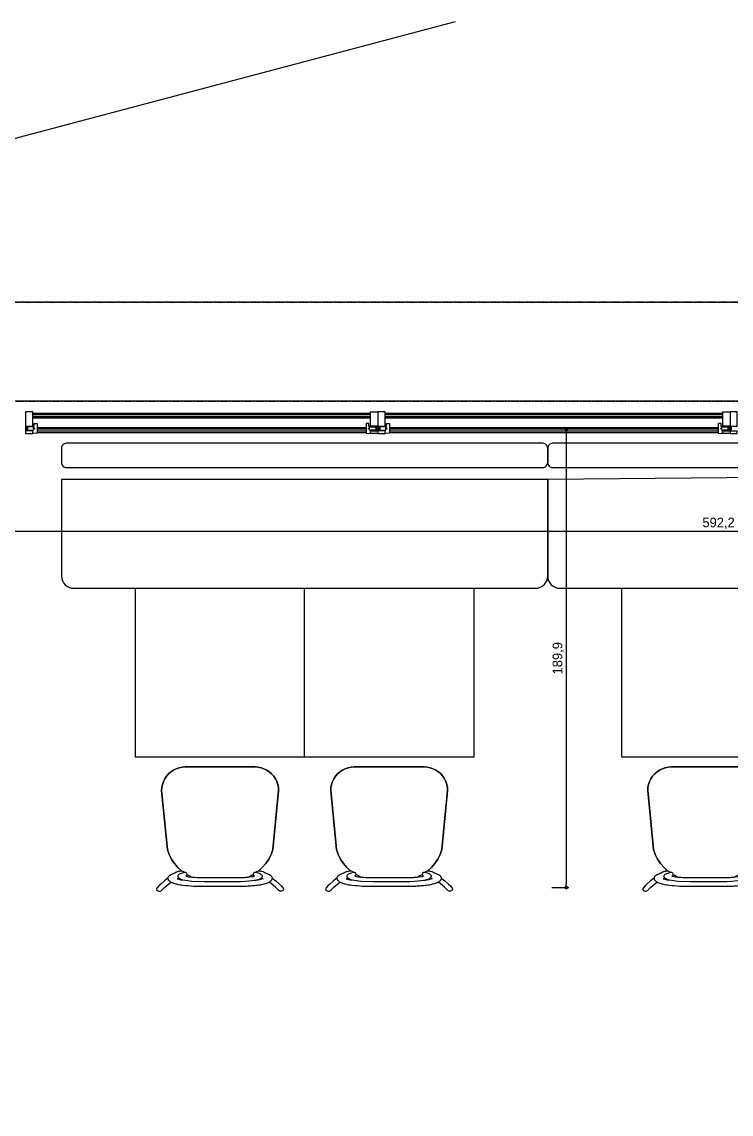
# Model space of a CAD drawing. Header units: inches. Extents: x 19839 to 37459, y -6108 to 838.
# Drawn here: x 36723.6 to 37017.3, y -1253.3 to -801.1 of the extents above; entities that cross this region are included whole.
import ezdxf

# ---------------------------------------------------------------- set-up
doc = ezdxf.new("R2010")
doc.units = ezdxf.units.IN
doc.header["$MEASUREMENT"] = 0
doc.linetypes.add('DIVIDE2', pattern=[15.875, 6.35, -3.175, 0, -3.175, 0, -3.175])
doc.linetypes.add('DOTX2', pattern=[12.7, 0, -12.7])
doc.layers.get('Defpoints').update_dxf_attribs({"lineweight": 5})
for name, color, linetype in [('01_Existing Wall Hatch', 251, 'Continuous'), ('ALUMINIUM-ATA', 152, 'Continuous'), ('AVM-CEVRE-EGIM0.15', 11, 'Continuous'), ('AVM-CEVRE-GOR-KALDIRIM0.3', 112, 'DIVIDE2'), ('AVM100_02_KAPEN-CAM-GORUNUS', 253, 'Continuous'), ('ELE-5-ATA', 57, 'Continuous'), ('FURNITURE-ATA', 34, 'Continuous'), ('GLASS-ATA', 140, 'Continuous'), ('WIPEOUT-ATA', 185, 'DOTX2')]:
    doc.layers.add(name, color=color, linetype=linetype)
doc.styles.add('ATA', font='GOTHIC.TTF')
doc.dimstyles.new('ATA 1_20', dxfattribs={"dimtxt": 4, "dimasz": 1.5, "dimexe": 1, "dimexo": 4, "dimgap": 1, "dimtad": 1, "dimdec": 1, "dimzin": 9, "dimtxsty": 'ATA', "dimblk": 'DOT', "dimcen": 2, "dimclrd": 256, "dimclre": 256, "dimclrt": 256, "dimadec": 1, "dimazin": 2, "dimtfac": 1, "dimtdec": 1, "dimtix": 1, "dimtmove": 2, "dimatfit": 3, "dimldrblk": 'ARCHTICK', "dimfxl": 6, "dimfxlon": 1, "dimarcsym": 0})

# ---------------------------------------------------------------- blocks, each defined once
blk = doc.blocks.new('zemin 2')
at = {"layer": 'AVM-CEVRE-EGIM0.15', "color": 0, "linetype": 'Continuous'}
blk.add_line((22749.13, 4729.75, 0), (22310.89, 4613.75), dxfattribs=at)
at = {"layer": 'AVM-CEVRE-GOR-KALDIRIM0.3', "color": 0, "ltscale": 0.05}
blk.add_line((20230.89, 4613.75), (23164.07, 4613.75), dxfattribs=at)
blk.add_lwpolyline([(22016.89, 4572.75), (22990.89, 4572.75), (22990.89, 4613.75), (22016.89, 4613.75)], close=True, dxfattribs=at)
at = {"layer": 'AVM100_02_KAPEN-CAM-GORUNUS', "color": 0}
blk.add_lwpolyline([(22571.71, 2923.75), (23169.71, 2923.75), (23169.71, 4572.75), (22016.89, 4572.75)], dxfattribs=at)
blk = doc.blocks.new('thornet1')
blk.add_wipeout([(16835.53, -12716.7), (16835.76, -12715.53), (16836.67, -12713.34), (16838.12, -12711.45), (16840, -12710.01), (16841.07, -12709.48), (16843.96, -12708.83), (16846.34, -12708.96), (16852.41, -12709.56), (16861.16, -12710.42), (16867.28, -12711.02), (16870.14, -12712.13), (16872.75, -12713.71), (16874.29, -12715.06), (16875.5, -12716.44), (16875.65, -12715.48), (16876.18, -12714.09), (16876.92, -12712.47), (16877.5, -12711.64), (16878, -12711.3), (16878.48, -12711.01), (16879.36, -12709.89), (16880.62, -12708.45), (16882.34, -12706.86), (16882.83, -12706.9), (16883.17, -12707.25), (16883.34, -12707.91), (16883.17, -12708.57), (16882.68, -12709.12), (16881.86, -12709.97), (16880.93, -12711.04), (16879.95, -12712.29), (16880.21, -12712.93), (16880.77, -12714.78), (16881.33, -12718.54), (16881.6, -12723.15), (16881.61, -12729.45), (16881.61, -12739.01), (16881.52, -12741.65), (16881.33, -12744.15), (16880.94, -12747.1), (16880.44, -12749.14), (16880.22, -12750.76), (16881.18, -12751.92), (16882.29, -12753.16), (16883.08, -12753.97), (16883.34, -12754.78), (16883.11, -12755.55), (16882.65, -12755.85), (16882.16, -12755.72), (16880.47, -12754.06), (16878.9, -12752.23), (16878.34, -12751.49), (16877.3, -12750.84), (16876.56, -12749.46), (16875.8, -12747.65), (16875.59, -12747.01), (16874.9, -12746.93), (16874.29, -12747.63), (16872.29, -12749.28), (16870.67, -12750.3), (16868.25, -12751.34), (16867.28, -12751.67), (16845.12, -12753.84), (16844.02, -12753.95), (16840.97, -12753.16), (16838.56, -12751.63), (16837, -12749.84), (16835.76, -12747.15), (16835.45, -12744.81), (16835.45, -12736.61)]).dxf.layer = 'WIPEOUT-ATA'
at = {"layer": 'FURNITURE-ATA'}
for p, q in [((16839.01, -12710.67, 61.43), (16838.12, -12711.45, 61.43)), ((16839.01, -12710.67, 58.87), (16838.12, -12711.45, 58.87)), ((16840, -12710.01, 61.43), (16839.01, -12710.67, 61.43)), ((16840, -12710.01, 58.87), (16839.01, -12710.67, 58.87)), ((16841.07, -12709.48, 61.43), (16840, -12710.01, 61.43)), ((16841.07, -12709.48, 58.87), (16840, -12710.01, 58.87)), ((16842.19, -12709.1, 61.43), (16841.07, -12709.48, 61.43)), ((16842.19, -12709.1, 58.87), (16841.07, -12709.48, 58.87)), ((16843.36, -12708.87, 61.43), (16842.19, -12709.1, 61.43)), ((16843.36, -12708.87, 58.87), (16842.19, -12709.1, 58.87)), ((16844.56, -12708.79, 61.43), (16843.36, -12708.87, 61.43)), ((16844.56, -12708.79, 58.87), (16843.36, -12708.87, 58.87)), ((16867.28, -12711.02, 61.43), (16844.56, -12708.79, 61.43)), ((16867.28, -12711.02, 58.87), (16844.56, -12708.79, 58.87)), ((16836.14, -12714.41, 61.43), (16835.76, -12715.53, 61.43)), ((16836.14, -12714.41, 58.87), (16835.76, -12715.53, 58.87)), ((16836.67, -12713.34, 61.43), (16836.14, -12714.41, 61.43)), ((16836.67, -12713.34, 58.87), (16836.14, -12714.41, 58.87)), ((16836.14, -12714.41, 58.87), (16836.14, -12714.41, 61.43)), ((16837.33, -12712.35, 61.43), (16836.67, -12713.34, 61.43)), ((16837.33, -12712.35, 58.87), (16836.67, -12713.34, 58.87)), ((16836.67, -12713.34, 58.87), (16836.67, -12713.34, 61.43)), ((16838.12, -12711.45, 61.43), (16837.33, -12712.35, 61.43)), ((16838.12, -12711.45, 58.87), (16837.33, -12712.35, 58.87)), ((16869.23, -12711.68, 61.43), (16867.28, -12711.02, 61.43)), ((16869.23, -12711.68, 58.87), (16867.28, -12711.02, 58.87)), ((16871.06, -12712.58, 61.43), (16869.23, -12711.68, 61.43)), ((16871.06, -12712.58, 58.87), (16869.23, -12711.68, 58.87)), ((16869.23, -12711.68, 58.87), (16869.23, -12711.68, 61.43)), ((16872.75, -12713.71, 61.43), (16871.06, -12712.58, 61.43)), ((16872.75, -12713.71, 58.87), (16871.06, -12712.58, 58.87)), ((16871.06, -12712.58, 58.87), (16871.06, -12712.58, 61.43)), ((16874.29, -12715.06, 61.43), (16872.75, -12713.71, 61.43)), ((16874.29, -12715.06, 58.87), (16872.75, -12713.71, 58.87)), ((16872.75, -12713.71, 58.87), (16872.75, -12713.71, 61.43)), ((16875.5, -12716.44, 58.87), (16874.29, -12715.06, 58.87)), ((16835.53, -12716.7, 61.43), (16835.45, -12717.87, 61.43)), ((16835.53, -12716.7, 58.87), (16835.45, -12717.87, 58.87)), ((16835.45, -12717.87, 58.87), (16835.45, -12717.87, 61.43)), ((16835.45, -12717.87, 61.43), (16835.45, -12744.81, 61.43)), ((16835.45, -12717.87, 58.87), (16835.45, -12744.81, 58.87)), ((16835.76, -12715.53, 61.43), (16835.53, -12716.7, 61.43)), ((16835.76, -12715.53, 58.87), (16835.53, -12716.7, 58.87)), ((16835.53, -12716.7, 58.87), (16835.53, -12716.7, 61.43)), ((16835.76, -12715.53, 58.87), (16835.76, -12715.53, 61.43)), ((16877.67, -12720.12, 58.87), (16876.89, -12718.54, 58.87)), ((16876.91, -12744.1, 58.87), (16877.67, -12742.57, 58.87)), ((16877.67, -12742.57, 58.87), (16877.67, -12742.57, 61.43)), ((16835.45, -12744.81, 58.87), (16835.45, -12744.81, 61.43)), ((16835.45, -12744.81, 61.43), (16835.53, -12745.99, 61.43)), ((16835.45, -12744.81, 58.87), (16835.53, -12745.99, 58.87)), ((16835.53, -12745.99, 61.43), (16835.76, -12747.15, 61.43)), ((16835.53, -12745.99, 58.87), (16835.53, -12745.99, 61.43)), ((16835.53, -12745.99, 58.87), (16835.76, -12747.15, 58.87)), ((16835.76, -12747.15, 61.43), (16836.14, -12748.28, 61.43)), ((16835.76, -12747.15, 58.87), (16835.76, -12747.15, 61.43)), ((16835.76, -12747.15, 58.87), (16836.14, -12748.28, 58.87)), ((16836.14, -12748.28, 61.43), (16836.67, -12749.35, 61.43)), ((16836.14, -12748.28, 58.87), (16836.14, -12748.28, 61.43)), ((16836.14, -12748.28, 58.87), (16836.67, -12749.35, 58.87)), ((16872.75, -12748.97, 61.43), (16874.29, -12747.63, 61.43)), ((16872.75, -12748.97, 58.87), (16874.29, -12747.63, 58.87)), ((16874.29, -12747.63, 61.43), (16875.51, -12746.23, 120.3)), ((16874.29, -12747.63, 58.87), (16875.51, -12746.23, 117.75)), ((16874.29, -12747.63, 58.87), (16874.29, -12747.63, 61.43)), ((16875.51, -12746.23, 117.75), (16875.51, -12746.23, 120.3)), ((16836.67, -12749.35, 61.43), (16837.33, -12750.34, 61.43)), ((16836.67, -12749.35, 58.87), (16836.67, -12749.35, 61.43)), ((16836.67, -12749.35, 58.87), (16837.33, -12750.34, 58.87)), ((16837.33, -12750.34, 61.43), (16838.12, -12751.23, 61.43)), ((16837.33, -12750.34, 58.87), (16837.33, -12750.34, 61.43)), ((16837.33, -12750.34, 58.87), (16838.12, -12751.23, 58.87)), ((16838.12, -12751.23, 61.43), (16839.01, -12752.02, 61.43)), ((16838.12, -12751.23, 58.87), (16838.12, -12751.23, 61.43)), ((16838.12, -12751.23, 58.87), (16839.01, -12752.02, 58.87)), ((16839.01, -12752.02, 61.43), (16840, -12752.68, 61.43)), ((16839.01, -12752.02, 58.87), (16839.01, -12752.02, 61.43)), ((16839.01, -12752.02, 58.87), (16840, -12752.68, 58.87)), ((16840, -12752.68, 61.43), (16841.07, -12753.2, 61.43)), ((16840, -12752.68, 58.87), (16840, -12752.68, 61.43)), ((16840, -12752.68, 58.87), (16841.07, -12753.2, 58.87)), ((16844.56, -12753.9, 61.43), (16867.28, -12751.67, 61.43)), ((16844.56, -12753.9, 58.87), (16867.28, -12751.67, 58.87)), ((16867.28, -12751.67, 61.43), (16869.23, -12751.01, 61.43)), ((16867.28, -12751.67, 58.87), (16869.23, -12751.01, 58.87)), ((16867.28, -12751.67, 58.87), (16867.28, -12751.67, 61.43)), ((16869.23, -12751.01, 61.43), (16871.06, -12750.11, 61.43)), ((16869.23, -12751.01, 58.87), (16871.06, -12750.11, 58.87)), ((16869.23, -12751.01, 58.87), (16869.23, -12751.01, 61.43)), ((16871.06, -12750.11, 61.43), (16872.75, -12748.97, 61.43)), ((16871.06, -12750.11, 58.87), (16872.75, -12748.97, 58.87)), ((16871.06, -12750.11, 58.87), (16871.06, -12750.11, 61.43)), ((16872.75, -12748.97, 58.87), (16872.75, -12748.97, 61.43)), ((16841.07, -12753.2, 61.43), (16842.19, -12753.59, 61.43)), ((16841.07, -12753.2, 58.87), (16841.07, -12753.2, 61.43)), ((16841.07, -12753.2, 58.87), (16842.19, -12753.59, 58.87)), ((16842.19, -12753.59, 61.43), (16843.36, -12753.82, 61.43)), ((16842.19, -12753.59, 58.87), (16842.19, -12753.59, 61.43)), ((16842.19, -12753.59, 58.87), (16843.36, -12753.82, 58.87)), ((16843.36, -12753.82, 61.43), (16844.56, -12753.9, 61.43)), ((16843.36, -12753.82, 58.87), (16844.56, -12753.9, 58.87)), ((16844.56, -12753.9, 58.87), (16844.56, -12753.9, 61.43))]:
    blk.add_line(p, q, dxfattribs=at)
for points, elevation in [([(16878.34, -12711.2), (16878.61, -12710.82), (16879.36, -12709.89), (16880.62, -12708.45), (16881.36, -12707.73), (16882.16, -12706.97)], 33.45), ([(16882.16, -12706.97), (16882.34, -12706.86), (16882.55, -12706.82), (16882.75, -12706.86), (16882.94, -12706.97), (16883.11, -12707.14), (16883.23, -12707.36), (16883.31, -12707.63), (16883.34, -12707.91), (16883.31, -12708.19), (16883.23, -12708.45), (16883.11, -12708.68), (16881.86, -12709.97), (16880.5, -12711.55), (16879.95, -12712.29)], 16.77), ([(16876.03, -12717.37), (16875.82, -12717.17), (16875.66, -12716.9), (16875.55, -12716.55), (16875.52, -12716.22), (16875.56, -12715.84), (16875.61, -12715.61), (16875.69, -12715.36), (16875.84, -12714.91), (16875.95, -12714.62), (16876.09, -12714.28), (16876.26, -12713.9), (16876.41, -12713.57), (16876.67, -12712.99), (16876.92, -12712.47), (16877, -12712.3), (16877.16, -12712.04), (16877.25, -12711.9), (16877.35, -12711.79), (16877.56, -12711.58), (16877.66, -12711.5), (16877.9, -12711.37), (16878.01, -12711.32), (16878.27, -12711.28), (16878.38, -12711.26), (16878.5, -12711.28), (16878.76, -12711.32), (16878.88, -12711.37), (16879.12, -12711.5), (16879.24, -12711.58), (16879.37, -12711.7), (16879.57, -12711.9), (16879.69, -12712.04), (16879.82, -12712.22), (16879.95, -12712.43), (16880.09, -12712.68), (16880.21, -12712.93), (16880.33, -12713.22), (16880.4, -12713.42), (16880.44, -12713.55), (16880.56, -12713.92), (16880.67, -12714.33), (16880.72, -12714.56), (16880.82, -12714.99), (16880.92, -12715.45), (16881.01, -12715.94), (16881.09, -12716.46), (16881.16, -12717), (16881.23, -12717.56), (16881.28, -12718.05), (16881.33, -12718.54), (16881.37, -12719.03), (16881.41, -12719.52), (16881.45, -12720.04), (16881.49, -12720.54), (16881.52, -12721.04), (16881.54, -12721.57), (16881.56, -12722.09), (16881.58, -12722.62), (16881.6, -12723.15), (16881.61, -12723.68), (16881.61, -12739.01), (16881.58, -12740.07), (16881.56, -12740.59), (16881.52, -12741.65), (16881.45, -12742.65), (16881.37, -12743.66), (16881.28, -12744.64), (16881.16, -12745.69), (16881.09, -12746.23), (16881.01, -12746.74), (16880.87, -12747.46), (16880.73, -12748.1), (16880.65, -12748.41), (16880.44, -12749.14), (16880.21, -12749.76), (16880.09, -12750.01), (16879.97, -12750.21), (16879.82, -12750.47), (16879.69, -12750.64), (16879.57, -12750.79), (16879.37, -12750.99), (16879.24, -12751.1), (16879.12, -12751.19), (16878.88, -12751.31), (16878.76, -12751.36), (16878.38, -12751.42), (16878.01, -12751.36), (16877.9, -12751.31), (16877.66, -12751.19), (16877.56, -12751.1), (16877.35, -12750.9), (16877.25, -12750.79), (16877.16, -12750.64), (16877, -12750.38), (16876.92, -12750.21), (16876.67, -12749.69), (16876.45, -12749.22), (16876.41, -12749.12), (16876.26, -12748.79), (16876.09, -12748.41), (16875.95, -12748.07), (16875.84, -12747.77), (16875.75, -12747.52), (16875.65, -12747.21), (16875.59, -12747.01), (16875.56, -12746.88), (16875.55, -12746.8), (16875.52, -12746.47), (16875.54, -12746.2), (16875.55, -12746.13), (16875.56, -12746.1), (16875.66, -12745.79), (16875.82, -12745.52), (16876.03, -12745.31)], 60.9), ([(16878.3, -12715.4), (16878.31, -12715.39), (16878.48, -12715.04), (16878.61, -12714.78), (16878.76, -12715.31), (16878.93, -12716.15), (16879, -12716.59), (16879.05, -12716.88)], 84.47), ([(16878.3, -12747.28), (16878.31, -12747.3), (16878.48, -12747.64), (16878.61, -12747.91), (16878.76, -12747.38), (16878.93, -12746.54), (16879, -12746.1), (16879.05, -12745.8)], 84.47), ([(16878.34, -12751.49), (16878.61, -12751.86), (16879.36, -12752.8), (16880.62, -12754.24), (16881.36, -12754.95), (16882.16, -12755.72)], 33.45), ([(16882.16, -12755.72), (16882.34, -12755.83), (16882.55, -12755.86), (16882.75, -12755.83), (16882.94, -12755.72), (16883.11, -12755.55), (16883.23, -12755.32), (16883.31, -12755.06), (16883.34, -12754.78), (16883.31, -12754.5), (16883.23, -12754.23), (16883.11, -12754.01), (16881.86, -12752.71), (16880.5, -12751.13), (16879.95, -12750.39)], 16.77)]:
    blk.add_lwpolyline(points, dxfattribs=dict(at, elevation=elevation))
at = {"layer": 'FURNITURE-ATA', "elevation": 72.41}
blk.add_lwpolyline([(16876.02, -12745.09), (16876.02, -12744.9), (16876.08, -12744.71), (16876.19, -12744.54), (16876.35, -12744.39), (16876.54, -12744.28), (16876.75, -12744.21), (16876.96, -12744.19), (16877.17, -12744.22), (16877.36, -12744.29), (16877.51, -12744.4), (16877.61, -12744.55), (16877.62, -12744.57), (16877.63, -12744.51), (16877.74, -12743.88), (16877.79, -12743.48), (16877.84, -12743.1), (16877.89, -12742.69), (16877.92, -12742.27), (16877.95, -12741.89), (16877.98, -12741.51), (16878.01, -12741.13), (16878.05, -12740.34), (16878.11, -12739.15), (16878.14, -12737.93), (16878.15, -12737.52), (16878.15, -12725.16), (16878.11, -12723.54), (16878.03, -12721.95), (16878.01, -12721.56), (16877.92, -12720.42), (16877.89, -12720), (16877.74, -12718.84), (16877.69, -12718.49), (16877.63, -12718.17), (16877.62, -12718.12), (16877.61, -12718.14), (16877.51, -12718.28), (16877.36, -12718.4), (16877.17, -12718.47), (16876.96, -12718.5), (16876.75, -12718.47), (16876.54, -12718.4), (16876.35, -12718.29), (16876.19, -12718.15), (16876.08, -12717.98), (16876.02, -12717.79), (16876.02, -12717.6), (16876.47, -12716.26), (16876.54, -12716.07), (16876.57, -12715.98), (16876.59, -12715.93), (16876.65, -12715.82), (16876.78, -12715.6), (16876.84, -12715.51), (16877.01, -12715.34), (16877.07, -12715.28), (16877.33, -12715.14), (16877.61, -12715.09), (16877.9, -12715.13), (16878.17, -12715.28), (16878.24, -12715.35), (16878.41, -12715.51), (16878.49, -12715.6), (16878.56, -12715.72), (16878.76, -12716.07), (16878.84, -12716.23), (16878.91, -12716.43), (16878.99, -12716.67), (16879.06, -12716.94), (16879.15, -12717.27), (16879.2, -12717.55), (16879.29, -12718.08), (16879.41, -12719.11), (16879.55, -12720.29), (16879.64, -12721.51), (16879.76, -12723.46), (16879.79, -12725.16), (16879.82, -12737.55), (16879.58, -12742.21), (16879.26, -12744.77), (16879.09, -12745.67), (16878.98, -12746.02), (16878.84, -12746.45), (16878.62, -12746.86), (16878.49, -12747.08), (16878.41, -12747.18), (16878.17, -12747.41), (16877.9, -12747.55), (16877.61, -12747.6), (16877.34, -12747.55), (16877.07, -12747.41), (16876.84, -12747.18), (16876.78, -12747.08), (16876.65, -12746.87), (16876.59, -12746.76), (16876.54, -12746.62), (16876.39, -12746.2), (16876.26, -12745.81), (16876.08, -12745.27)], close=True, dxfattribs=at)
at = {"layer": 'FURNITURE-ATA'}
mesh = blk.add_polyface(dxfattribs=at)
corners = [(16839.01, -12710.67, 61.43), (16838.12, -12711.45, 58.87), (16838.12, -12711.45, 61.43), (16839.01, -12710.67, 58.87)]
mesh.append_faces([[corners[k] for k in face] for face in [(0, 1, 2), (1, 0, 3)]], dxfattribs={"vtx0": -1})
mesh = blk.add_polyface(dxfattribs=at)
corners = [(16840, -12710.01, 61.43), (16839.01, -12710.67, 58.87), (16839.01, -12710.67, 61.43), (16840, -12710.01, 58.87)]
mesh.append_faces([[corners[k] for k in face] for face in [(0, 1, 2), (1, 0, 3)]], dxfattribs={"vtx0": -1})
mesh = blk.add_polyface(dxfattribs=at)
corners = [(16841.07, -12709.48, 61.43), (16840, -12710.01, 58.87), (16840, -12710.01, 61.43), (16841.07, -12709.48, 58.87)]
mesh.append_faces([[corners[k] for k in face] for face in [(0, 1, 2), (1, 0, 3)]], dxfattribs={"vtx0": -1})
mesh = blk.add_polyface(dxfattribs=at)
corners = [(16842.19, -12709.1, 61.43), (16841.07, -12709.48, 58.87), (16841.07, -12709.48, 61.43), (16842.19, -12709.1, 58.87)]
mesh.append_faces([[corners[k] for k in face] for face in [(0, 1, 2), (1, 0, 3)]], dxfattribs={"vtx0": -1})
mesh = blk.add_polyface(dxfattribs=at)
corners = [(16843.36, -12708.87, 61.43), (16842.19, -12709.1, 58.87), (16842.19, -12709.1, 61.43), (16843.36, -12708.87, 58.87)]
mesh.append_faces([[corners[k] for k in face] for face in [(0, 1, 2), (1, 0, 3)]], dxfattribs={"vtx0": -1})
mesh = blk.add_polyface(dxfattribs=at)
corners = [(16844.56, -12708.79, 61.43), (16843.36, -12708.87, 58.87), (16843.36, -12708.87, 61.43), (16844.56, -12708.79, 58.87)]
mesh.append_faces([[corners[k] for k in face] for face in [(0, 1, 2), (1, 0, 3)]], dxfattribs={"vtx0": -1})
mesh = blk.add_polyface(dxfattribs=at)
corners = [(16867.28, -12711.02, 61.43), (16844.56, -12708.79, 58.87), (16844.56, -12708.79, 61.43), (16867.28, -12711.02, 58.87)]
mesh.append_faces([[corners[k] for k in face] for face in [(0, 1, 2), (1, 0, 3)]], dxfattribs={"vtx0": -1})
mesh = blk.add_polyface(dxfattribs=at)
corners = [(16835.76, -12715.53, 61.43), (16836.14, -12714.41, 58.87), (16835.76, -12715.53, 58.87), (16836.14, -12714.41, 61.43)]
mesh.append_faces([[corners[k] for k in face] for face in [(0, 1, 2), (1, 0, 3)]], dxfattribs={"vtx0": -1})
mesh = blk.add_polyface(dxfattribs=at)
corners = [(16836.14, -12714.41, 61.43), (16836.67, -12713.34, 58.87), (16836.14, -12714.41, 58.87), (16836.67, -12713.34, 61.43)]
mesh.append_faces([[corners[k] for k in face] for face in [(0, 1, 2), (1, 0, 3)]], dxfattribs={"vtx0": -1})
mesh = blk.add_polyface(dxfattribs=at)
corners = [(16836.67, -12713.34, 58.87), (16837.33, -12712.35, 61.43), (16837.33, -12712.35, 58.87), (16836.67, -12713.34, 61.43)]
mesh.append_faces([[corners[k] for k in face] for face in [(0, 1, 2), (1, 0, 3)]], dxfattribs={"vtx0": -1})
mesh = blk.add_polyface(dxfattribs=at)
corners = [(16837.33, -12712.35, 61.43), (16838.12, -12711.45, 58.87), (16837.33, -12712.35, 58.87), (16838.12, -12711.45, 61.43)]
mesh.append_faces([[corners[k] for k in face] for face in [(0, 1, 2), (1, 0, 3)]], dxfattribs={"vtx0": -1})
mesh = blk.add_polyface(dxfattribs=at)
corners = [(16869.23, -12711.68, 61.43), (16867.28, -12711.02, 58.87), (16867.28, -12711.02, 61.43), (16869.23, -12711.68, 58.87)]
mesh.append_faces([[corners[k] for k in face] for face in [(0, 1, 2), (1, 0, 3)]], dxfattribs={"vtx0": -1})
mesh = blk.add_polyface(dxfattribs=at)
corners = [(16871.06, -12712.58, 61.43), (16869.23, -12711.68, 58.87), (16869.23, -12711.68, 61.43), (16871.06, -12712.58, 58.87)]
mesh.append_faces([[corners[k] for k in face] for face in [(0, 1, 2), (1, 0, 3)]], dxfattribs={"vtx0": -1})
mesh = blk.add_polyface(dxfattribs=at)
corners = [(16872.75, -12713.71, 61.43), (16871.06, -12712.58, 58.87), (16871.06, -12712.58, 61.43), (16872.75, -12713.71, 58.87)]
mesh.append_faces([[corners[k] for k in face] for face in [(0, 1, 2), (1, 0, 3)]], dxfattribs={"vtx0": -1})
mesh = blk.add_polyface(dxfattribs=at)
corners = [(16874.29, -12715.06, 61.43), (16872.75, -12713.71, 58.87), (16872.75, -12713.71, 61.43), (16874.29, -12715.06, 58.87)]
mesh.append_faces([[corners[k] for k in face] for face in [(0, 1, 2), (1, 0, 3)]], dxfattribs={"vtx0": -1})
mesh = blk.add_polyface(dxfattribs=at)
corners = [(16835.45, -12717.87, 61.43), (16835.53, -12716.7, 58.87), (16835.45, -12717.87, 58.87), (16835.53, -12716.7, 61.43)]
mesh.append_faces([[corners[k] for k in face] for face in [(0, 1, 2), (1, 0, 3)]], dxfattribs={"vtx0": -1})
mesh = blk.add_polyface(dxfattribs=at)
corners = [(16835.45, -12744.81, 61.43), (16835.45, -12717.87, 58.87), (16835.45, -12744.81, 58.87), (16835.45, -12717.87, 61.43)]
mesh.append_faces([[corners[k] for k in face] for face in [(0, 1, 2), (1, 0, 3)]], dxfattribs={"vtx0": -1})
mesh = blk.add_polyface(dxfattribs=at)
corners = [(16835.53, -12716.7, 61.43), (16835.76, -12715.53, 58.87), (16835.53, -12716.7, 58.87), (16835.76, -12715.53, 61.43)]
mesh.append_faces([[corners[k] for k in face] for face in [(0, 1, 2), (1, 0, 3)]], dxfattribs={"vtx0": -1})
mesh = blk.add_polyface(dxfattribs=at)
corners = [(16835.53, -12745.99, 61.43), (16835.45, -12744.81, 58.87), (16835.53, -12745.99, 58.87), (16835.45, -12744.81, 61.43)]
mesh.append_faces([[corners[k] for k in face] for face in [(0, 1, 2), (1, 0, 3)]], dxfattribs={"vtx0": -1})
mesh = blk.add_polyface(dxfattribs=at)
corners = [(16835.76, -12747.15, 61.43), (16835.53, -12745.99, 58.87), (16835.76, -12747.15, 58.87), (16835.53, -12745.99, 61.43)]
mesh.append_faces([[corners[k] for k in face] for face in [(0, 1, 2), (1, 0, 3)]], dxfattribs={"vtx0": -1})
mesh = blk.add_polyface(dxfattribs=at)
corners = [(16836.14, -12748.28, 61.43), (16835.76, -12747.15, 58.87), (16836.14, -12748.28, 58.87), (16835.76, -12747.15, 61.43)]
mesh.append_faces([[corners[k] for k in face] for face in [(0, 1, 2), (1, 0, 3)]], dxfattribs={"vtx0": -1})
mesh = blk.add_polyface(dxfattribs=at)
corners = [(16836.67, -12749.35, 61.43), (16836.14, -12748.28, 58.87), (16836.67, -12749.35, 58.87), (16836.14, -12748.28, 61.43)]
mesh.append_faces([[corners[k] for k in face] for face in [(0, 1, 2), (1, 0, 3)]], dxfattribs={"vtx0": -1})
mesh = blk.add_polyface(dxfattribs=at)
corners = [(16874.29, -12747.63, 58.87), (16872.75, -12748.97, 61.43), (16872.75, -12748.97, 58.87), (16874.29, -12747.63, 61.43)]
mesh.append_faces([[corners[k] for k in face] for face in [(0, 1, 2), (1, 0, 3)]], dxfattribs={"vtx0": -1})
mesh = blk.add_polyface(dxfattribs=at)
corners = [(16875.51, -12746.23, 117.75), (16874.29, -12747.63, 61.43), (16874.29, -12747.63, 58.87), (16875.51, -12746.23, 120.3)]
mesh.append_faces([[corners[k] for k in face] for face in [(0, 1, 2), (1, 0, 3)]], dxfattribs={"vtx0": -1})
mesh = blk.add_polyface(dxfattribs=at)
corners = [(16837.33, -12750.34, 61.43), (16836.67, -12749.35, 58.87), (16837.33, -12750.34, 58.87), (16836.67, -12749.35, 61.43)]
mesh.append_faces([[corners[k] for k in face] for face in [(0, 1, 2), (1, 0, 3)]], dxfattribs={"vtx0": -1})
mesh = blk.add_polyface(dxfattribs=at)
corners = [(16838.12, -12751.23, 61.43), (16837.33, -12750.34, 58.87), (16838.12, -12751.23, 58.87), (16837.33, -12750.34, 61.43)]
mesh.append_faces([[corners[k] for k in face] for face in [(0, 1, 2), (1, 0, 3)]], dxfattribs={"vtx0": -1})
mesh = blk.add_polyface(dxfattribs=at)
corners = [(16839.01, -12752.02, 58.87), (16838.12, -12751.23, 61.43), (16838.12, -12751.23, 58.87), (16839.01, -12752.02, 61.43)]
mesh.append_faces([[corners[k] for k in face] for face in [(0, 1, 2), (1, 0, 3)]], dxfattribs={"vtx0": -1})
mesh = blk.add_polyface(dxfattribs=at)
corners = [(16840, -12752.68, 58.87), (16839.01, -12752.02, 61.43), (16839.01, -12752.02, 58.87), (16840, -12752.68, 61.43)]
mesh.append_faces([[corners[k] for k in face] for face in [(0, 1, 2), (1, 0, 3)]], dxfattribs={"vtx0": -1})
mesh = blk.add_polyface(dxfattribs=at)
corners = [(16841.07, -12753.2, 58.87), (16840, -12752.68, 61.43), (16840, -12752.68, 58.87), (16841.07, -12753.2, 61.43)]
mesh.append_faces([[corners[k] for k in face] for face in [(0, 1, 2), (1, 0, 3)]], dxfattribs={"vtx0": -1})
mesh = blk.add_polyface(dxfattribs=at)
corners = [(16867.28, -12751.67, 58.87), (16844.56, -12753.9, 61.43), (16844.56, -12753.9, 58.87), (16867.28, -12751.67, 61.43)]
mesh.append_faces([[corners[k] for k in face] for face in [(0, 1, 2), (1, 0, 3)]], dxfattribs={"vtx0": -1})
mesh = blk.add_polyface(dxfattribs=at)
corners = [(16869.23, -12751.01, 58.87), (16867.28, -12751.67, 61.43), (16867.28, -12751.67, 58.87), (16869.23, -12751.01, 61.43)]
mesh.append_faces([[corners[k] for k in face] for face in [(0, 1, 2), (1, 0, 3)]], dxfattribs={"vtx0": -1})
mesh = blk.add_polyface(dxfattribs=at)
corners = [(16871.06, -12750.11, 58.87), (16869.23, -12751.01, 61.43), (16869.23, -12751.01, 58.87), (16871.06, -12750.11, 61.43)]
mesh.append_faces([[corners[k] for k in face] for face in [(0, 1, 2), (1, 0, 3)]], dxfattribs={"vtx0": -1})
mesh = blk.add_polyface(dxfattribs=at)
corners = [(16872.75, -12748.97, 58.87), (16871.06, -12750.11, 61.43), (16871.06, -12750.11, 58.87), (16872.75, -12748.97, 61.43)]
mesh.append_faces([[corners[k] for k in face] for face in [(0, 1, 2), (1, 0, 3)]], dxfattribs={"vtx0": -1})
mesh = blk.add_polyface(dxfattribs=at)
corners = [(16842.19, -12753.59, 58.87), (16841.07, -12753.2, 61.43), (16841.07, -12753.2, 58.87), (16842.19, -12753.59, 61.43)]
mesh.append_faces([[corners[k] for k in face] for face in [(0, 1, 2), (1, 0, 3)]], dxfattribs={"vtx0": -1})
mesh = blk.add_polyface(dxfattribs=at)
corners = [(16843.36, -12753.82, 58.87), (16842.19, -12753.59, 61.43), (16842.19, -12753.59, 58.87), (16843.36, -12753.82, 61.43)]
mesh.append_faces([[corners[k] for k in face] for face in [(0, 1, 2), (1, 0, 3)]], dxfattribs={"vtx0": -1})
mesh = blk.add_polyface(dxfattribs=at)
corners = [(16844.56, -12753.9, 58.87), (16843.36, -12753.82, 61.43), (16843.36, -12753.82, 58.87), (16844.56, -12753.9, 61.43)]
mesh.append_faces([[corners[k] for k in face] for face in [(0, 1, 2), (1, 0, 3)]], dxfattribs={"vtx0": -1})
blk = doc.blocks.new('_Dot')
at = {"color": 0, "linetype": 'ByBlock', "lineweight": -2}
blk.add_line((-0.5, 0), (-1, 0), dxfattribs=at)
at = {"color": 0, "linetype": 'ByBlock', "const_width": 0.5}
blk.add_lwpolyline([(-0.25, 0, 1), (0.25, 0, 1)], format="xyb", close=True, dxfattribs=at)
blk = doc.blocks.new('*D107')
at = {"lineweight": -2, "transparency": 16777216}
for p, q in [((36943, -969.64), (36950, -969.64)), ((36949, -971.14), (36949, -1158)), ((36943, -1159.5), (36950, -1159.5))]:
    blk.add_line(p, q, dxfattribs=at)
at = {"layer": 'Defpoints', "color": 0, "transparency": 16777216}
for p in [(36828.5, -969.64, 0.03), (36828.5, -1159.5, 0.03), (36949, -1159.5)]:
    blk.add_point(p, dxfattribs=at)
at = {"lineweight": -2, "transparency": 16777216, "xscale": 1.5, "yscale": 1.5, "zscale": 1.5}
for p, rotation in [((36949, -969.64), 90), ((36949, -1159.5), 270)]:
    blk.add_blockref('_Dot', p, dxfattribs=dict(at, rotation=rotation))
at = {"transparency": 16777216, "insert": (36945.72, -1064.57), "char_height": 4, "attachment_point": 5, "rotation": 90, "style": 'ATA'}
blk.add_mtext('189,9', dxfattribs=at)
blk = doc.blocks.new('_ArchTick')
at = {"color": 0, "linetype": 'ByBlock', "const_width": 0.15}
blk.add_lwpolyline([(-0.5, -0.5), (0.5, 0.5)], dxfattribs=at)
blk = doc.blocks.new('*D109')
at = {"lineweight": -2, "transparency": 16777216}
for p, q in [((36715.98, -1017.5), (36715.98, -1011)), ((36717.48, -1012), (37306.64, -1012)), ((37308.14, -1017.5), (37308.14, -1011))]:
    blk.add_line(p, q, dxfattribs=at)
at = {"layer": 'Defpoints', "color": 0, "transparency": 16777216}
for p in [(37308.14, -1012), (36715.98, -1021.5), (37308.14, -1021.5)]:
    blk.add_point(p, dxfattribs=at)
at = {"lineweight": -2, "transparency": 16777216, "xscale": 1.5, "yscale": 1.5, "zscale": 1.5, "rotation": 180}
blk.add_blockref('_Dot', (36715.98, -1012), dxfattribs=at)
at = {"lineweight": -2, "transparency": 16777216, "xscale": 1.5, "yscale": 1.5, "zscale": 1.5}
blk.add_blockref('_Dot', (37308.14, -1012), dxfattribs=at)
at = {"transparency": 16777216, "insert": (37012.06, -1008.72), "char_height": 4, "attachment_point": 5, "style": 'ATA'}
blk.add_mtext('592,2', dxfattribs=at)

msp = doc.modelspace()

# ---------------------------------------------------------------- linework, layer by layer
at = {"layer": 'ALUMINIUM-ATA', "extrusion": (-6.2595e-05, -0.019068, 0.999818)}
for p, q in [((36870.49, -968.91, -0.08), (36870.49, -970.05, -0.1)), ((36870.69, -968.88, -0.08), (36870.52, -968.88, -0.08)), ((36870.52, -970.08, -0.11), (36870.69, -970.08, -0.11)), ((36870.69, -968.46, -0.07), (36870.69, -968.88, -0.08)), ((36870.69, -970.08, -0.11), (36870.69, -970.48, -0.11)), ((37016.36, -968.91, -0.03), (37016.36, -970.05, -0.06)), ((37016.56, -968.88, -0.03), (37016.39, -968.88, -0.03)), ((37016.39, -970.08, -0.06), (37016.56, -970.08, -0.06)), ((37016.56, -968.46, -0.03), (37016.56, -968.88, -0.03)), ((37016.56, -970.08, -0.06), (37016.56, -970.48, -0.06))]:
    msp.add_line(p, q, dxfattribs=at)
at = {"layer": 'ALUMINIUM-ATA', "extrusion": (6.2595e-05, -0.019068, 0.999818)}
for p, q in [((36871.19, -968.46, -0.04), (36871.19, -968.88, -0.04)), ((36871.19, -968.88, -0.04), (36871.36, -968.88, -0.04)), ((36871.36, -970.08, -0.07), (36871.19, -970.08, -0.07)), ((36871.19, -970.08, -0.07), (36871.19, -970.48, -0.08)), ((36871.39, -968.91, -0.05), (36871.39, -970.05, -0.07)), ((37017.06, -968.46, 0.01), (37017.06, -968.88, 0)), ((37017.06, -968.88, 0), (37017.23, -968.88, 0)), ((37017.23, -970.08, -0.02), (37017.06, -970.08, -0.02)), ((37017.06, -970.08, -0.02), (37017.06, -970.48, -0.03)), ((37017.26, -968.91, 0), (37017.26, -970.05, -0.02))]:
    msp.add_line(p, q, dxfattribs=at)
at = {"layer": 'ALUMINIUM-ATA', "extrusion": (-6.2595e-05, -0.019068, 0.999818)}
for points, elevation in [([(36873.67, -847.26), (36870.95, -847.27, -0.414214), (36870.92, -847.24), (36870.9, -841.42, -0.414214), (36870.93, -841.39), (36873.87, -841.38, -0.414214), (36873.9, -841.41), (36873.93, -850.35, -0.414214), (36873.9, -850.38), (36870.96, -850.39, -0.414214), (36870.93, -850.36), (36870.92, -849.32, -0.414214), (36870.95, -849.29), (36873.67, -849.28)], 16.08), ([(37019.54, -846.79), (37016.82, -846.79, -0.414214), (37016.79, -846.76), (37016.77, -840.94, -0.414214), (37016.8, -840.91), (37019.74, -840.9, -0.414214), (37019.77, -840.93), (37019.8, -849.87, -0.414214), (37019.77, -849.9), (37016.83, -849.91, -0.414214), (37016.8, -849.88), (37016.8, -848.84, -0.414214), (37016.83, -848.81), (37019.55, -848.81)], 16.12)]:
    msp.add_lwpolyline(points, format="xyb", dxfattribs=dict(at, elevation=elevation))
at = {"layer": 'ALUMINIUM-ATA', "extrusion": (6.2595e-05, -0.019068, 0.999818)}
for points, elevation in [([(36867.81, -1089.3), (36870.53, -1089.3, 0.414214), (36870.56, -1089.27), (36870.58, -1083.45, 0.414214), (36870.55, -1083.42), (36867.61, -1083.41, 0.414214), (36867.58, -1083.44), (36867.55, -1092.38, 0.414214), (36867.58, -1092.41), (36870.52, -1092.42, 0.414214), (36870.55, -1092.39), (36870.55, -1091.35, 0.414214), (36870.52, -1091.32), (36867.8, -1091.32)], 20.74), ([(37013.68, -1089.77), (37016.4, -1089.78, 0.414214), (37016.43, -1089.75), (37016.45, -1083.93, 0.414214), (37016.42, -1083.9), (37013.48, -1083.89, 0.414214), (37013.45, -1083.92), (37013.42, -1092.86, 0.414214), (37013.45, -1092.89), (37016.39, -1092.9, 0.414214), (37016.42, -1092.87), (37016.43, -1091.83, 0.414214), (37016.4, -1091.8), (37013.68, -1091.79)], 20.79)]:
    msp.add_lwpolyline(points, format="xyb", dxfattribs=dict(at, elevation=elevation))
at = {"layer": 'ALUMINIUM-ATA', "extrusion": (-6.2595e-05, -0.019068, 0.999818)}
for points, elevation in [([(36873.38, -849.12, 0.414214), (36873.46, -849.04), (36873.46, -848.99, 0.414214), (36873.38, -848.92), (36873.28, -848.92, -0.414214), (36873.21, -848.84), (36873.2, -847.59, -0.414214), (36873.28, -847.52), (36873.38, -847.52, 0.414214), (36873.45, -847.44, 0.414214), (36873.38, -847.37), (36870.33, -847.38, -0.414214), (36870.25, -847.3), (36870.25, -846.33, 0.414214), (36870.05, -846.13), (36869.25, -846.13, 0.414214), (36869.05, -846.33), (36869.06, -850.19, 0.414214), (36869.14, -850.26), (36869.31, -850.26), (36870.79, -850.26, 0.414214), (36870.86, -850.18), (36870.86, -849.13)], 16.14), ([(37019.26, -848.64, 0.414214), (37019.33, -848.56), (37019.33, -848.51, 0.414214), (37019.26, -848.44), (37019.16, -848.44, -0.414214), (37019.08, -848.36), (37019.08, -847.11, -0.414214), (37019.15, -847.04), (37019.25, -847.04, 0.414214), (37019.33, -846.96, 0.414214), (37019.25, -846.89), (37016.2, -846.9, -0.414214), (37016.13, -846.82), (37016.12, -845.85, 0.414214), (37015.92, -845.65), (37015.12, -845.65, 0.414214), (37014.92, -845.85), (37014.94, -849.71, 0.414214), (37015.01, -849.78), (37015.19, -849.78), (37016.66, -849.78, 0.414214), (37016.74, -849.7), (37016.73, -848.65)], 16.16), ([(36870.2, -848.08, -1), (36870.21, -848.38, -1)], 16.14), ([(37016.08, -847.6, -1), (37016.08, -847.9, -1)], 16.16)]:
    msp.add_lwpolyline(points, format="xyb", close=True, dxfattribs=dict(at, elevation=elevation))
at = {"layer": 'ALUMINIUM-ATA', "extrusion": (6.2595e-05, -0.019068, 0.999818)}
for points, elevation in [([(36868.09, -1091.15, -0.414214), (36868.02, -1091.07), (36868.02, -1091.02, -0.414214), (36868.09, -1090.95), (36868.19, -1090.95, 0.414214), (36868.27, -1090.87), (36868.27, -1089.62, 0.414214), (36868.2, -1089.55), (36868.1, -1089.55, -0.414214), (36868.02, -1089.47, -0.414214), (36868.1, -1089.4), (36871.15, -1089.41, 0.414214), (36871.22, -1089.33), (36871.23, -1088.36, -0.414214), (36871.43, -1088.16), (36872.23, -1088.16, -0.414214), (36872.43, -1088.36), (36872.41, -1092.22, -0.414214), (36872.34, -1092.29), (36872.16, -1092.29), (36870.69, -1092.29, -0.414214), (36870.61, -1092.21), (36870.62, -1091.16)], 20.79), ([(36725.4, -1089.63, 1), (36725.39, -1089.93, 1)], 20.74), ([(36871.27, -1090.11, 1), (36871.27, -1090.41, 1)], 20.79)]:
    msp.add_lwpolyline(points, format="xyb", close=True, dxfattribs=dict(at, elevation=elevation))
at = {"layer": 'ALUMINIUM-ATA', "extrusion": (-6.2595e-05, -0.019068, 0.999818)}
for points, elevation in [([(36873.05, -847.57), (36873.06, -848.87), (36870.56, -848.88), (36870.55, -847.58)], 16.14), ([(37018.93, -847.09), (37018.93, -848.39), (37016.43, -848.4), (37016.43, -847.1)], 16.16)]:
    msp.add_lwpolyline(points, close=True, dxfattribs=dict(at, elevation=elevation))
at = {"layer": 'ALUMINIUM-ATA', "extrusion": (6.2595e-05, -0.019068, 0.999818), "elevation": 20.79}
msp.add_lwpolyline([(36868.42, -1089.6), (36868.42, -1090.9), (36870.92, -1090.91), (36870.92, -1089.61)], close=True, dxfattribs=at)
at = {"layer": 'ALUMINIUM-ATA', "extrusion": (-6.2595e-05, -0.019068, 0.999818)}
for centre, start, end in [((36873.5, -847.71, 16.08), 90.1881, 180.1881), ((36873.5, -848.85, 16.08), 180.1881, 270.1881), ((37019.37, -847.24, 16.12), 90.1881, 180.1881), ((37019.38, -848.38, 16.12), 180.1881, 270.1881)]:
    msp.add_arc(centre, 0.03, start, end, dxfattribs=at)
at = {"layer": 'ALUMINIUM-ATA', "extrusion": (6.2595e-05, -0.019068, 0.999818)}
for centre, start, end in [((36867.98, -1089.75, 20.74), 359.8119, 89.8119), ((36867.97, -1090.89, 20.74), 269.8119, 359.8119), ((37013.85, -1090.22, 20.79), 359.8119, 89.8119), ((37013.85, -1091.36, 20.79), 269.8119, 359.8119)]:
    msp.add_arc(centre, 0.03, start, end, dxfattribs=at)
at = {"layer": 'ELE-5-ATA', "extrusion": (2.05572e-05, -4.70278e-07, 1)}
for p, q in [((36728.05, -963.07, 0.07), (36867.93, -963.07, 0.02)), ((36873.92, -963.07, 0.05), (37013.8, -963.07, 0.07)), ((36728.05, -965.07, 0.07), (36867.93, -965.07, 0.02)), ((36873.93, -965.07, 0.05), (37013.81, -965.07, 0.07))]:
    msp.add_line(p, q, dxfattribs=at)
at = {"layer": 'ELE-5-ATA', "extrusion": (-2.05555e-05, -5.41819e-07, 1)}
for p, q in [((36729.92, -969.03, 0.06), (36866.08, -969.04, 0.02)), ((36729.93, -971.03, 0.06), (36866.08, -971.04, 0.02)), ((36875.8, -969.03, 0.05), (37011.95, -969.04, 0.07)), ((36875.8, -971.03, 0.05), (37011.95, -971.04, 0.07))]:
    msp.add_line(p, q, dxfattribs=at)
at = {"layer": 'GLASS-ATA', "extrusion": (2.05572e-05, -4.70278e-07, 1)}
for p, q in [((36728.05, -963.67, 0.07), (36867.93, -963.67, 0.02)), ((36728.05, -964.47, 0.07), (36867.93, -964.47, 0.02)), ((36873.92, -963.67, 0.05), (37013.81, -963.67, 0.07)), ((36873.92, -964.47, 0.05), (37013.81, -964.47, 0.07))]:
    msp.add_line(p, q, dxfattribs=at)
at = {"layer": 'GLASS-ATA', "extrusion": (-2.05555e-05, -5.41819e-07, 1)}
for p, q in [((36729.92, -969.63, 0.06), (36866.08, -969.64, 0.02)), ((36729.92, -970.43, 0.06), (36866.08, -970.44, 0.02)), ((36875.8, -969.63, 0.05), (37011.95, -969.64, 0.07)), ((36875.8, -970.43, 0.05), (37011.95, -970.44, 0.07))]:
    msp.add_line(p, q, dxfattribs=at)

# ---------------------------------------------------------------- block references
at = {"layer": '01_Existing Wall Hatch'}
msp.add_blockref('zemin 2', (14153.85, -5530.83), dxfattribs=at)

# ---------------------------------------------------------------- next in the draw order: block references
at = {"xscale": 1.073074422311037, "yscale": 1.073074422311037, "zscale": 1.073074422311037, "rotation": 270}
for p in [(50467.33, 16956.11, -63.18), (50537.33, 16956.11, -63.18), (50668.63, 16956.11, -63.18)]:
    msp.add_blockref('thornet1', p, dxfattribs=at)

# ---------------------------------------------------------------- next in the draw order: wipeouts: each hides what was drawn before it
msp.add_wipeout([(36291.56, -1185.83), (36276.56, -1185.83), (36276.56, -959.58), (36725.06, -959.58), (36725.06, -1185.83), (36710.06, -1185.83), (36710.06, -974.58), (36291.56, -974.58)]).translate(0, 0, 0).dxf.layer = 'WIPEOUT-ATA'

# ---------------------------------------------------------------- next in the draw order: linework, layer by layer
at = {"layer": 'ALUMINIUM-ATA', "extrusion": (6.2595e-05, -0.019068, 0.999818)}
for p, q in [((36725.31, -968.46, -0.03), (36725.31, -968.88, -0.03)), ((36725.31, -968.88, -0.03), (36725.48, -968.88, -0.03)), ((36725.48, -970.08, -0.06), (36725.31, -970.08, -0.06)), ((36725.31, -970.08, -0.06), (36725.31, -970.48, -0.06)), ((36725.51, -968.91, -0.03), (36725.51, -970.05, -0.06))]:
    msp.add_line(p, q, dxfattribs=at)
at = {"layer": 'ALUMINIUM-ATA', "extrusion": (6.2595e-05, -0.019068, 0.999818), "elevation": 20.74}
msp.add_lwpolyline([(36721.93, -1088.82), (36724.65, -1088.82, 0.414214), (36724.68, -1088.79), (36724.7, -1082.97, 0.414214), (36724.67, -1082.94), (36721.73, -1082.93, 0.414214), (36721.7, -1082.96), (36721.67, -1091.9, 0.414214), (36721.7, -1091.93), (36724.64, -1091.94, 0.414214), (36724.67, -1091.91), (36724.68, -1090.87, 0.414214), (36724.65, -1090.84), (36721.93, -1090.84)], format="xyb", dxfattribs=at)
msp.add_lwpolyline([(36722.22, -1090.67, -0.414214), (36722.14, -1090.59), (36722.14, -1090.54, -0.414214), (36722.22, -1090.47), (36722.32, -1090.47, 0.414214), (36722.39, -1090.39), (36722.4, -1089.14, 0.414214), (36722.32, -1089.07), (36722.22, -1089.07, -0.414214), (36722.15, -1088.99, -0.414214), (36722.22, -1088.92), (36725.27, -1088.93, 0.414214), (36725.35, -1088.85), (36725.35, -1087.88, -0.414214), (36725.55, -1087.68), (36726.35, -1087.68, -0.414214), (36726.55, -1087.88), (36726.54, -1091.74, -0.414214), (36726.46, -1091.81), (36726.29, -1091.81), (36724.81, -1091.81, -0.414214), (36724.74, -1091.73), (36724.74, -1090.68)], format="xyb", close=True, dxfattribs=at)
msp.add_lwpolyline([(36722.55, -1089.12), (36722.54, -1090.42), (36725.04, -1090.43), (36725.05, -1089.13)], close=True, dxfattribs=at)
at = {"layer": 'ALUMINIUM-ATA', "extrusion": (6.2595e-05, -0.019068, 0.999818)}
for centre, start, end in [((36722.1, -1089.27, 20.74), 359.8119, 89.8119), ((36722.1, -1090.41, 20.74), 269.8119, 359.8119)]:
    msp.add_arc(centre, 0.03, start, end, dxfattribs=at)

# ---------------------------------------------------------------- next in the draw order: wipeouts: each hides what was drawn before it
msp.add_wipeout([(36717.1, -975.58), (36717.1, -1035.58), (37142.6, -1035.58), (37142.6, -975.58)]).dxf.layer = 'WIPEOUT-ATA'

# ---------------------------------------------------------------- next in the draw order: linework, layer by layer
at = {"layer": 'FURNITURE-ATA'}
for points in [[(36941.3, -983.58), (36941.3, -977.58, 0.414214), (36939.3, -975.58), (36742, -975.58, 0.414214), (36740, -977.58), (36740, -983.58, 0.414214), (36742, -985.58), (36939.3, -985.58, 0.414214)], [(37142.6, -983.58), (37142.6, -977.58, 0.414214), (37140.6, -975.58), (36943.3, -975.58, 0.414214), (36941.3, -977.58), (36941.3, -983.58, 0.414214), (36943.3, -985.58), (37140.6, -985.58, 0.414214)]]:
    msp.add_lwpolyline(points, format="xyb", close=True, dxfattribs=at)
msp.add_lwpolyline([(37137.6, -1035.58, -0.000709), (37312.11, -1035.58), (37312.1, -987.16), (36941.3, -990.58), (36941.3, -1030.58, 0.414214), (36946.3, -1035.58), (37137.6, -1035.58)], format="xyb", dxfattribs=at)

# ---------------------------------------------------------------- next in the draw order: dimensions: what is measured, and where the dimension line sits
dim = msp.add_linear_dim(base=(37308.14, -1012), p1=(36715.98, -1021.5), p2=(37308.14, -1021.5), dimstyle='ATA 1_20')
dim.commit()
dim.dimension.update_dxf_attribs({"geometry": '*D109', "text_midpoint": (37012.06, -1008.72)})

# ---------------------------------------------------------------- next in the draw order: wipeouts: each hides what was drawn before it
msp.add_wipeout([(36840.65, -1105.58), (36840.65, -1035.58), (36770.65, -1035.58), (36770.65, -1105.58)]).dxf.layer = 'WIPEOUT-ATA'

# ---------------------------------------------------------------- next in the draw order: linework, layer by layer
msp.add_lwpolyline([(36840.65, -1035.58), (36840.65, -1105.58), (36770.65, -1105.58), (36770.65, -1035.58)], close=True, dxfattribs=at)

# ---------------------------------------------------------------- next in the draw order: wipeouts: each hides what was drawn before it
msp.add_wipeout([(37041.95, -1105.58), (37041.95, -1035.58), (36971.95, -1035.58), (36971.95, -1105.58)]).dxf.layer = 'WIPEOUT-ATA'

# ---------------------------------------------------------------- next in the draw order: linework, layer by layer
msp.add_lwpolyline([(37041.95, -1035.58), (37041.95, -1105.58), (36971.95, -1105.58), (36971.95, -1035.58)], close=True, dxfattribs=at)

# ---------------------------------------------------------------- next in the draw order: wipeouts: each hides what was drawn before it
msp.add_wipeout([(36910.65, -1105.58), (36910.65, -1035.58), (36840.65, -1035.58), (36840.65, -1105.58)]).dxf.layer = 'WIPEOUT-ATA'

# ---------------------------------------------------------------- next in the draw order: linework, layer by layer
msp.add_lwpolyline([(36936.3, -1035.58, 0.414214), (36941.3, -1030.58), (36941.3, -990.58), (36740, -990.58), (36740, -1030.58, 0.414214), (36745, -1035.58), (36936.3, -1035.58)], format="xyb", dxfattribs=at)
msp.add_lwpolyline([(36910.65, -1035.58), (36910.65, -1105.58), (36840.65, -1105.58), (36840.65, -1035.58)], close=True, dxfattribs=at)

# ---------------------------------------------------------------- next in the draw order: dimensions: what is measured, and where the dimension line sits
dim = msp.add_linear_dim(base=(36949, -1159.5), p1=(36828.5, -969.64, 0.03), p2=(36828.5, -1159.5, 0.03), angle=90, dimstyle='ATA 1_20')
dim.commit()
dim.dimension.update_dxf_attribs({"geometry": '*D107', "text_midpoint": (36945.72, -1064.57)})

doc.saveas('drawing.dxf')
